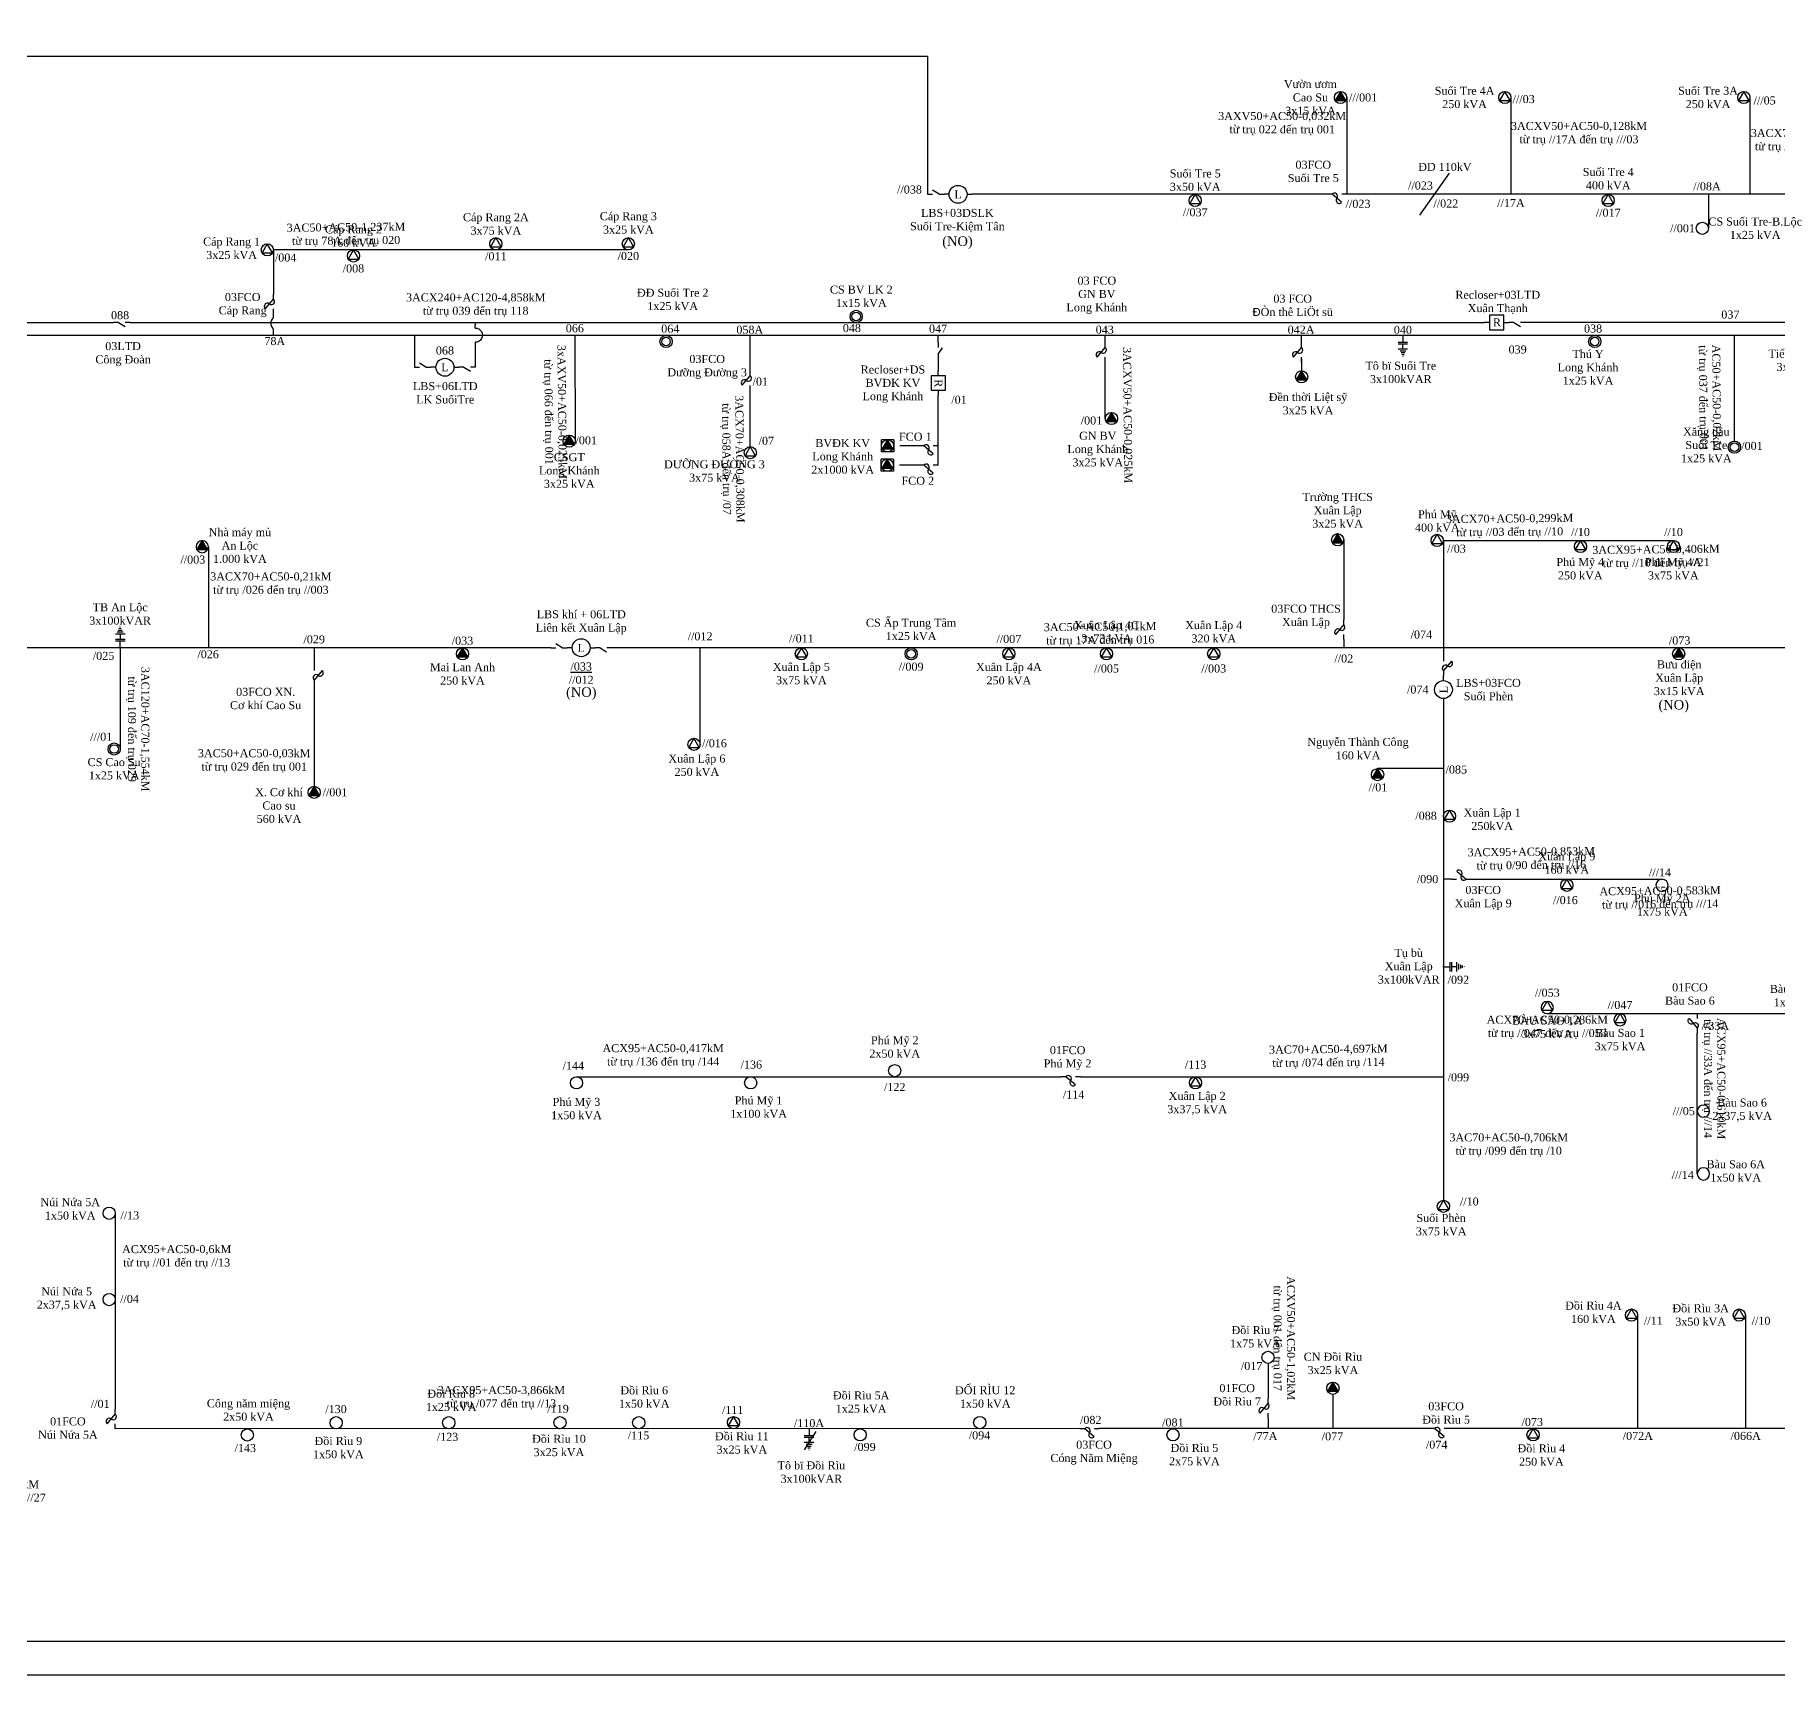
# Model space of a CAD drawing. Extents: x 291 to 2816, y -11 to 1308.
# Drawn here: x 582 to 1104, y -11 to 481 of the extents above; entities that cross this region are included whole.
import ezdxf

# ---------------------------------------------------------------- set-up
doc = ezdxf.new("R2010")
doc.units = 0
doc.header["$MEASUREMENT"] = 0
doc.linetypes.add('DASHED2', pattern=[9.525, 6.35, -3.175])
doc.layers.get('0').update_dxf_attribs({"linetype": 'CONTINUOUS'})
for name, color, linetype in [('471', 3, 'CONTINUOUS'), ('473', 1, 'CONTINUOUS'), ('476', 6, 'CONTINUOUS'), ('477', 3, 'CONTINUOUS'), ('KHOANG_CACH', 170, 'CONTINUOUS'), ('TBA', 125, 'CONTINUOUS'), ('THIET_BI', 7, 'CONTINUOUS')]:
    doc.layers.add(name, color=color, linetype=linetype)
doc.styles.add('_VNITIME3_5', font='VNTIME.TTF', dxfattribs={"height": 3.5})

# ---------------------------------------------------------------- blocks, each defined once
blk = doc.blocks.new('TBA_1P_KH')
at = {"layer": 'TBA'}
for radius in [1.83, 1.28]:
    blk.add_circle((3182.03, -1056.19), radius, dxfattribs=at)
blk = doc.blocks.new('TBA_3P_KH')
at = {"layer": 'TBA'}
blk.add_hatch(color=256, dxfattribs=at).paths.add_polyline_path([(3187.12, -1054.35), (3185.53, -1057.1), (3188.71, -1057.1)])
blk.add_lwpolyline([(3187.12, -1054.35), (3185.53, -1057.1), (3188.71, -1057.1)], close=True, dxfattribs=at)
blk.add_circle((3187.12, -1056.19), 1.83, dxfattribs=at)
blk = doc.blocks.new('TBA_3P_DL')
at = {"layer": 'TBA'}
blk.add_lwpolyline([(3171.29, -1054.35), (3169.7, -1057.1), (3172.88, -1057.1)], close=True, dxfattribs=at)
blk.add_circle((3171.29, -1056.19), 1.83, dxfattribs=at)
blk = doc.blocks.new('TBA_1P_DL')
at = {"layer": 'TBA'}
blk.add_circle((3165.97, -1056.19), 1.83, dxfattribs=at)
blk = doc.blocks.new('RECLOSER')
at = {"layer": 'THIET_BI'}
for p, q in [((3349.82, -1059.39), (3348.32, -1059.39)), ((3354.17, -1059.39), (3355.67, -1059.39))]:
    blk.add_line(p, q, dxfattribs=at)
blk.add_lwpolyline([(3349.82, -1057.22), (3349.82, -1061.57), (3354.17, -1061.57), (3354.17, -1057.22)], close=True, dxfattribs=at)
at = {"layer": 'THIET_BI', "insert": (3352.09, -1059.33), "char_height": 2.39, "width": 4.7726, "attachment_point": 5, "style": '_VNITIME3_5'}
blk.add_mtext('R', dxfattribs=at)
blk = doc.blocks.new('LBS')
at = {"layer": 'THIET_BI'}
for p, q in [((3348.97, -1069.32), (3347.47, -1069.32)), ((3354.34, -1069.32), (3355.84, -1069.32))]:
    blk.add_line(p, q, dxfattribs=at)
blk.add_circle((3351.65, -1069.32), 2.68, dxfattribs=at)
at = {"layer": 'THIET_BI', "insert": (3351.65, -1069.35), "char_height": 2.39, "width": 4.7726, "attachment_point": 5, "style": '_VNITIME3_5'}
blk.add_mtext('L', dxfattribs=at)
blk = doc.blocks.new('LTD-DS')
at = {"layer": 'THIET_BI'}
for p, q in [((3348.2, -1080.29), (3349.7, -1080.29)), ((3351.65, -1080.29), (3353.16, -1080.29))]:
    blk.add_line(p, q, dxfattribs=at)
blk.add_lwpolyline([(3351.65, -1080.29), (3349.71, -1079.08)], dxfattribs=at)
blk = doc.blocks.new('FCO')
at = {"layer": 'THIET_BI'}
for p, q in [((3348.2, -1091.47), (3349.7, -1091.47)), ((3349.72, -1089.07), (3352.58, -1091.47)), ((3352.58, -1091.47), (3354.08, -1091.47))]:
    blk.add_line(p, q, dxfattribs=at)
for centre, start, end in [((3350.43, -1089.67), 320, 140), ((3351.86, -1090.87), 140, 320)]:
    blk.add_arc(centre, 0.934, start, end, dxfattribs=at)
blk = doc.blocks.new('TU_BU')
at = {"layer": 'THIET_BI'}
blk.add_hatch(color=256, dxfattribs=at).paths.add_polyline_path([(3354.18, -1110.3, 1), (3354.08, -1110.3, 1)])
for points in [[(3352.7, -1112.31), (3355.56, -1112.31)], [(3352.7, -1112.82), (3355.56, -1112.82)], [(3354.13, -1110.3), (3354.13, -1112.31)], [(3354.13, -1114.36), (3354.13, -1112.82)], [(3352.7, -1114.36), (3355.56, -1114.36)], [(3353.28, -1114.93), (3355.05, -1114.93)], [(3353.59, -1115.5), (3354.73, -1115.5)], [(3353.82, -1116.07), (3354.51, -1116.07)], [(3354.11, -1116.64), (3354.22, -1116.64)]]:
    blk.add_lwpolyline(points, dxfattribs=at)
blk.add_circle((3354.13, -1110.3), 0.0497, dxfattribs=at)
blk = doc.blocks.new('TBA_3P_KHTN')
at = {"layer": 'TBA'}
blk.add_hatch(color=256, dxfattribs=at).paths.add_polyline_path([(3191.96, -1054.35), (3190.36, -1057.08), (3193.56, -1057.08)])
for p, q in [((3193.79, -1054.35), (3190.12, -1054.35)), ((3190.12, -1058.02), (3190.12, -1054.35)), ((3191.96, -1054.35), (3190.36, -1057.08)), ((3193.56, -1057.08), (3191.96, -1054.35)), ((3193.79, -1054.35), (3193.79, -1058.02)), ((3193.79, -1058.02), (3190.12, -1058.02)), ((3190.35, -1057.08), (3193.56, -1057.08))]:
    blk.add_line(p, q, dxfattribs=at)
blk.add_circle((3191.96, -1056.19), 1.83, dxfattribs=at)
blk = doc.blocks.new('TBU_UNG_DONG')
at = {"layer": 'THIET_BI'}
blk.add_hatch(color=256, dxfattribs=at).paths.add_polyline_path([(2721.48, 392.64, 1), (2721.58, 392.64, 1)])
blk.add_line((2723.55, 391.84), (2720.02, 386.29))
for points in [[(2721.53, 392.64), (2721.53, 390.63)], [(2720.1, 390.63), (2722.96, 390.63)], [(2720.1, 390.12), (2722.96, 390.12)], [(2720.1, 388.58), (2722.96, 388.58)], [(2720.67, 388.01), (2722.44, 388.01)], [(2720.98, 387.44), (2722.13, 387.44)], [(2721.21, 386.87), (2721.9, 386.87)], [(2721.53, 388.58), (2721.53, 390.12)], [(2721.5, 386.29), (2721.61, 386.29)]]:
    blk.add_lwpolyline(points, dxfattribs=at)
blk.add_circle((2721.53, 392.64), 0.0497, dxfattribs=at)

msp = doc.modelspace()

# ---------------------------------------------------------------- linework, layer by layer
msp.add_lwpolyline([(2801.05, -0.62), (301.05, -0.68), (301.05, 1298.22), (2801.05, 1298.22)], close=True)
at = {"layer": '471'}
for points in [[(348.11, 394.92), (605.49, 394.92)], [(610.44, 394.92), (1016.66, 394.89)], [(713.98, 393.25), (714.04, 394.91)], [(1683.23, 394.92), (1028.97, 394.89)], [(714.04, 381.5), (714.04, 388.99)], [(1004.37, 329.57), (1073.37, 329.57)], [(633.95, 327.69), (633.95, 297.38)], [(736.63, 297.38), (348.11, 297.38)], [(607.51, 297.33), (607.51, 267.02)], [(665.68, 297.38), (665.68, 292.03)], [(665.68, 286.16), (665.68, 255.84)]]:
    msp.add_lwpolyline(points, dxfattribs=at)
msp.add_lwpolyline([(713.98, 393.25, -1.012781), (714.04, 388.99)], format="xyb", dxfattribs=at)
at = {"layer": '473'}
for p, q in [((895.28, 63.18), (606.02, 63.12)), ((1000.21, 63.2), (901.15, 63.18)), ((1135.54, 63.19), (1006.09, 63.2))]:
    msp.add_line(p, q, dxfattribs=at)
for points in [[(606.02, 127.77), (606.02, 69)], [(1062.6, 97.25), (1062.6, 63.2)], [(1094.95, 97.25), (1094.95, 63.19)], [(951.77, 82.74), (951.77, 72.21)], [(971.17, 73.46), (971.17, 63.19)], [(951.77, 66.33), (951.77, 63.19)]]:
    msp.add_lwpolyline(points, dxfattribs=at)
at = {"layer": '476'}
for points in [[(849.66, 474.68), (443.99, 474.68)], [(849.66, 474.68), (849.66, 433.37)], [(975.36, 462.39), (975.36, 433.37)], [(1024.62, 462.39), (1024.62, 433.37)], [(1096.32, 462.39), (1096.32, 433.38)], [(969.48, 433.37), (862.99, 433.37)], [(1184.44, 433.38), (975.36, 433.37)], [(1083.87, 433.37), (1083.87, 423.17)], [(653.45, 416.7), (653.45, 403.43)], [(759.9, 416.7), (653.45, 416.7)], [(653.49, 396.45), (653.45, 397.7)], [(653.49, 391.08), (653.49, 392.9)], [(351.98, 391.08), (1685.72, 391.08)], [(695.75, 391.08), (695.75, 381.5)], [(744.01, 359.33), (743.98, 391.08)], [(796.49, 380.45), (796.49, 391.08)], [(852.86, 388.88), (852.86, 391.08)], [(902.95, 388.88), (902.95, 391.08)], [(961.84, 388.88), (961.84, 391.08)], [(1091.65, 359.39), (1091.63, 391.08)], [(902.95, 366.14), (902.95, 383)], [(796.49, 357.72), (796.49, 374.57)], [(852.86, 352.13), (852.86, 373.12)]]:
    msp.add_lwpolyline(points, dxfattribs=at)
msp.add_lwpolyline([(653.49, 396.45, 0.463435), (653.49, 392.9)], format="xyb", dxfattribs=at)
at = {"layer": '476', "linetype": 'DASHED2'}
for points in [[(852.86, 383.92), (852.86, 380.47)], [(961.84, 384.05), (961.84, 380.47)], [(847.67, 357.94), (839.49, 357.94)], [(847.58, 352.13), (839.4, 352.12)]]:
    msp.add_lwpolyline(points, dxfattribs=at)
at = {"layer": '477'}
for points in [[(974.48, 329.78), (974.48, 305.72)], [(1004.37, 329.57), (1004.37, 294.9)], [(974.48, 299.84), (974.48, 297.38)], [(1727.14, 297.37), (753.41, 297.38)], [(781.42, 268.41), (781.42, 297.38)], [(1004.37, 280.65), (1004.36, 168.72)], [(1004.37, 261.14), (984.64, 261.16)], [(1006.83, 227.97), (1004.37, 227.97)], [(1012.71, 227.97), (1069.94, 227.97)], [(1035.52, 187.67), (1158.37, 187.67)], [(1080.51, 139.57), (1080.49, 181.79)], [(744.35, 168.72), (889.63, 168.72)], [(895.51, 168.72), (1004.36, 168.72)], [(1004.36, 168.72), (1004.36, 131.7)]]:
    msp.add_lwpolyline(points, dxfattribs=at)
at = {"layer": 'KHOANG_CACH'}
msp.add_lwpolyline([(1006.13, 439.66), (997.2, 427.09)], dxfattribs=at)
at = {"layer": 'THIET_BI'}
msp.add_lwpolyline([(291.05, 1308.16), (2811.05, 1308.16), (2811.05, -10.74), (291.05, -10.74)], close=True, dxfattribs=at)

# ---------------------------------------------------------------- block references
msp.add_blockref('TBU_UNG_DONG', (-1907.43, -329.47))
at = {"layer": 'TBA', "color": 128}
for name, p in [('TBA_3P_KH', (-2213.6, 1518.58)), ('TBA_3P_DL', (-2148.5, 1518.58)), ('TBA_3P_DL', (-2076.81, 1518.58)), ('TBA_3P_DL', (-2241.37, 1487.73)), ('TBA_3P_DL', (-2117.49, 1487.73)), ('TBA_1P_DL', (-2083.94, 1479.36)), ('TBA_3P_DL', (-2519.67, 1472.89)), ('TBA_3P_DL', (-2451.13, 1474.72)), ('TBA_3P_DL', (-2411.39, 1474.72)), ('TBA_3P_DL', (-2493.83, 1471.06)), ('TBA_1P_KH', (-2353.79, 1452.93)), ('TBA_1P_KH', (-2410.82, 1445.43)), ('TBA_1P_KH', (-2132.28, 1445.43)), ('TBA_3P_KH', (-2225.28, 1434.82)), ('TBA_3P_KH', (-2282.34, 1422.32)), ('TBA_3P_KH', (-2444.94, 1415.52)), ('TBA_3P_DL', (-2374.8, 1412.07)), ('TBA_3P_KHTN', (-2354.3, 1414.12)), ('TBA_1P_KH', (-2090.38, 1413.74)), ('TBA_3P_KHTN', (-2354.39, 1408.31)), ('TBA_3P_KH', (-2214.47, 1385.96)), ('TBA_3P_DL', (-2168.76, 1385.76)), ('TBA_3P_DL', (-2125.81, 1383.93)), ('TBA_3P_DL', (-2097.92, 1383.93)), ('TBA_3P_KH', (-2476.97, 1351.73)), ('TBA_3P_DL', (-2359.49, 1351.73)), ('TBA_1P_KH', (-2337.32, 1351.73)), ('TBA_3P_DL', (-2297.26, 1351.73)), ('TBA_3P_DL', (-2267.96, 1351.73)), ('TBA_3P_DL', (-2235.81, 1351.73)), ('TBA_3P_KH', (-2112.19, 1351.73)), ('TBA_1P_KH', (-2576.35, 1323.2)), ('TBA_3P_DL', (-2391.7, 1324.6)), ('TBA_3P_KH', (-2202.49, 1315.51)), ('TBA_3P_KH', (-2521.44, 1310.2)), ('TBA_3P_DL', (-2165.09, 1303.05)), ('TBA_3P_DL', (-2129.91, 1282.32)), ('TBA_3P_DL', (-2241.27, 1223.07)), ('TBA_3P_DL', (-2166.93, 1186.05)), ('TBA_1P_DL', (-2561.78, 1158.08)), ('TBA_3P_DL', (-2110.52, 1153.43)), ('TBA_3P_DL', (-2078.18, 1153.43)), ('TBA_1P_DL', (-2214.21, 1140.76)), ('TBA_3P_KH', (-2215.89, 1131.48)), ('TBA_1P_DL', (-2520.34, 1117.48)), ('TBA_1P_DL', (-2493.71, 1121.15)), ('TBA_1P_DL', (-2459.93, 1121.16)), ('TBA_1P_DL', (-2426.57, 1121.17)), ('TBA_1P_DL', (-2402.95, 1121.17)), ('TBA_3P_DL', (-2379.84, 1121.18)), ('TBA_1P_DL', (-2336.54, 1117.53)), ('TBA_1P_DL', (-2300.67, 1121.19)), ('TBA_1P_DL', (-2242.71, 1117.53)), ('TBA_3P_DL', (-2140.03, 1117.55))]:
    msp.add_blockref(name, p, dxfattribs=at)
at = {"layer": 'TBA', "color": 128, "xscale": -1}
for name, p in [('TBA_3P_KH', (3819.23, 1383.88)), ('TBA_1P_DL', (4235.91, 1282.32)), ('TBA_3P_DL', (4206.81, 1245.69)), ('TBA_3P_DL', (4228.63, 1242.02))]:
    msp.add_blockref(name, p, dxfattribs=at)
at = {"layer": 'TBA', "color": 128, "rotation": 270}
for p in [(1800.54, 3332.86), (1852.79, 3332.86), (1895.98, 3336.52), (1660.38, 3293.74)]:
    msp.add_blockref('TBA_1P_DL', p, dxfattribs=at)
at = {"layer": 'TBA', "color": 128, "xscale": -1, "rotation": 90}
for p in [(26.16, 3324.36), (26.16, 3305.55)]:
    msp.add_blockref('TBA_1P_DL', p, dxfattribs=at)
at = {"layer": 'THIET_BI'}
for name, p in [('LTD-DS', (-2498.54, 1513.67)), ('LBS', (-2492.85, 1502.69)), ('RECLOSER', (-2331.66, 1454.29)), ('TU_BU', (-2361.92, 1501.38)), ('LTD-DS', (-2652.45, 1461.8)), ('LBS', (-2646.76, 1450.82)), ('LTD-DS', (-2611.57, 1377.67)), ('LBS', (-2605.88, 1366.7)), ('FCO', (-2341.37, 1319.44))]:
    msp.add_blockref(name, p, dxfattribs=at)
for name, p, rotation in [('FCO', (4323.56, -658.1), 179.9999902455944), ('FCO', (-438.02, -2950.65), 90), ('LTD-DS', (3958.65, -685.38), 180), ('LTD-DS', (4377.17, -685.4), 180), ('LTD-DS', (1933.16, 3737.08), 270), ('FCO', (-188.52, -2965.2), 90), ('FCO', (-129.63, -2965.2), 90), ('LTD-DS', (4062.24, -698.79), 180), ('FCO', (-294.98, -2973.63), 90), ('RECLOSER', (1912.26, 3728.79), 270), ('FCO', (4202.31, -729.71), 180.0652071684521), ('FCO', (4202.31, -735.53), 180.0652071684521), ('TU_BU', (3961.64, -812.92), 180), ('FCO', (-116.99, -3048.36), 90), ('LTD-DS', (4103.11, -782.92), 180), ('FCO', (2095.84, 3643.1), 270), ('FCO', (1757.15, 3640.24), 270), ('LBS', (-64.95, -3066.82), 90), ('TU_BU', (-105.93, -3152.43), 90), ('FCO', (4243.71, -922.75), 180), ('FCO', (-485.45, -3285.08), 90), ('FCO', (-139.71, -3281.87), 90), ('FCO', (4249.36, -1028.3), 180), ('FCO', (4354.29, -1028.27), 180)]:
    msp.add_blockref(name, p, dxfattribs=dict(at, rotation=rotation))
at = {"layer": 'THIET_BI', "xscale": -1, "rotation": 90}
msp.add_blockref('FCO', (-10.99, 3535.87), dxfattribs=at)

# ---------------------------------------------------------------- texts
at = {"char_height": 2.867, "width": 11.1204, "attachment_point": 5, "style": '_VNITIME3_5'}
for insert in [(858.62, 418.84), (745.79, 283.62), (1073.44, 279.82)]:
    msp.add_mtext('{\\C1;(NO)}', dxfattribs=dict(at, insert=insert))
at = {"layer": 'KHOANG_CACH', "char_height": 2.4, "attachment_point": 5, "style": '_VNITIME3_5'}
for s, insert, width in [('3AXV50+AC50-0,032kM\\Ptõ trô 022 ®Õn trô 001', (956, 454.55), 46.0123), ('3ACXV50+AC50-0,128kM\\Ptõ trô //17A ®Õn trô ///03', (1045.03, 451.57), 46.0123), ('3ACX70+AC50-0,293kM\\Ptõ trô //08A ®Õn trô ///05', (1115.66, 449.45), 46.0123), ('{\\fTimes New Roman|b0|i0|c238|p18;Đ\\fTimes New Roman|b0|i0|c0|p18;D 110kV}', (1004.81, 441.56), 25.3842), ('//023', (997.49, 435.98), 25.3842), ('//022', (1005.1, 430.59), 25.3842), ('3ACX240+AC120-4,858kM\\Ptõ trô 039 ®Õn trô 118', (714.13, 400.15), 69.7357), ('3ACX70+AC50-0,21kM\\Ptõ trô /026 ®Õn trô //003', (652.68, 316.46), 46.0123), ('3AC50+AC50-0,03kM\\Ptõ trô 029 ®Õn trô 001', (647.69, 263.45), 46.0123), ('ACX70+AC50-0,286kM\\Ptõ trô //047 ®Õn trô //053', (1035.52, 183.52), 37.4798), ('ACX95+AC50-0,417kM\\Ptõ trô /136 ®Õn trô /144', (770.34, 174.99), 37.4798), ('3AC70+AC50-0,706kM\\Ptõ trô /099 ®Õn trô /10', (1023.95, 148.23), 37.4798), ('ACX95+AC50-0,6kM\\Ptõ trô //01 ®Õn trô //13', (624.44, 114.72), 69.7357), ('3ACX95+AC50-3,866kM\\Ptõ trô /077 ®Õn trô //13', (721.84, 72.45), 69.7357), ('AC50+AC50-2,5kM\\Ptõ trô ///04 ®Õn trô ///27', (568.13, 44.18), 37.4798)]:
    msp.add_mtext(s, dxfattribs=dict(at, insert=insert, width=width))
for s, insert, width, rotation in [('3AC50+AC50-1,237kM\\Ptõ trô 78A ®Õn trô 020', (675.23, 421.21), 38.6312, 0.5882), ('3xAXV50+AC50-0,025kM\\Ptõ trô 066 ®Õn trô 001', (737.75, 368.09), 32.5882, 270.5882), ('3ACXV50+AC50-0,025kM', (909.4, 367.13), 32.5882, 270.5882), ('AC50+AC50-0,02kM\\Ptõ trô 037 ®Õn trô 001', (1084.03, 372.27), 32.5882, 270.5882), ('3ACX70+AC50-0,308kM\\Ptõ trô 058A ®Õn trô /07', (791.07, 353.98), 32.5882, 270.5882), ('3ACX70+AC50-0,299kM\\Ptõ trô //03 ®Õn trô //10', (1024.24, 333.86), 32.5882, 0.5882), ('3ACX95+AC50-0,406kM\\Ptõ trô //10 ®Õn trô //21', (1068.14, 324.6), 32.5882, 0.5882), ('3AC50+AC50-1,01kM\\Ptõ trô 17A ®Õn trô 016', (901.42, 301.4), 32.5882, 0.5882), ('3AC120+AC70-1,554kM\\Ptõ trô 109 ®Õn trô 029', (612.74, 272.95), 46.0123, 270), ('3ACX95+AC50-0,853kM\\Ptõ trô 0/90 ®Õn trô //16', (1030.74, 233.92), 32.5882, 0.5882), ('ACX95+AC50-0,583kM\\Ptõ trô //016 ®Õn trô ///14', (1069.35, 222.21), 37.4344, 0.5882), ('ACX95+AC50-0,610kM\\Ptõ trô //33A ®Õn trô ///14', (1085.44, 168.17), 46.0123, 270), ('3AC70+AC50-4,697kM\\Ptõ trô /074 ®Õn trô /114', (969.87, 174.72), 40.5832, 0.5882), ('ACXV50+AC50-1,02kM\\Ptõ trô 001 ®Õn trô 017', (956.34, 90.31), 69.7357, 270)]:
    msp.add_mtext(s, dxfattribs=dict(at, insert=insert, width=width, rotation=rotation))
at = {"layer": 'TBA', "color": 128, "char_height": 2.4, "attachment_point": 5, "style": '_VNITIME3_5'}
for s, insert, width in [('V\xadên \xad¬m\\PCao Su\\P3x15 kVA', (964.48, 462.39), 31.2626), ('Suèi Tre 4A\\P250 kVA', (1010.71, 462.39), 31.2626), ('Suèi Tre 3A\\P250 kVA', (1083.74, 462.39), 31.2626), ('Suèi Tre 5\\P3x50 kVA', (929.92, 437.59), 31.2626), ('Suèi Tre 4\\P400 kVA', (1053.8, 438.04), 31.2626), ('//037', (929.92, 427.96), 20.8313), ('C¸p Rang 2\\P160 kVA', (677.46, 420.8), 20.8313), ('C¸p Rang 2A\\P3x75 kVA', (720.16, 424.46), 20.8313), ('C¸p Rang 3\\P3x25 kVA', (759.9, 424.77), 20.8313), ('{\\fTimes New Roman|b0|i0|c0|p18;CS Suối Tre-B.Lộc\\P1x25 kVA}', (1097.87, 423.17), 31.2626), ('C¸p Rang 1\\P3x25 kVA', (640.91, 417.15), 20.8313), ('/004', (657.12, 414.38), 20.8313), ('/011', (720.16, 414.78), 20.8313), ('/008', (677.46, 411.12), 20.8313), ('{\\fTimes New Roman|b0|i0|c0|p18;ĐĐ Suối Tre 2\\P1x25 kVA}', (773.21, 401.82), 20.8313), ('CS BV LK 2\\P1x15 kVA', (829.78, 402.76), 20.8313), ('064', (772.49, 393.05), 17.5218), ('048', (826.94, 393.23), 17.5218), ('038', (1049.26, 393.1), 17.5218), ('Thó Y\\PLong Kh¸nh\\P1x25 kVA', (1047.74, 381.46), 20.8313), ('TiÓu ®oµn 38\\P3x25kVA', (1111.42, 383.57), 20.8313), ('§Òn thêi LiÖt sü 3x25 kVA', (963.75, 370.55), 24.6389), ('GN BV \\PLong Kh¸nh 3x25 kVA', (900.7, 356.93), 20.8313), ('X¨ng dÇu\\PSuèi Tre\\P1x25 kVA', (1083.22, 358.15), 20.8313), ('CSGT\\PLong Kh¸nh\\P3x25 kVA', (742.18, 350.52), 20.8313), ('{\\fTimes New Roman|b0|i0|c0|p18;BVĐK KV\\PLong Khánh\\P2x1000 kVA}', (824.19, 354.75), 20.8313), ('{\\fTimes New Roman|b0|i0|c0|p18;DƯỠNG ĐƯỜNG 3\\P3x75 kVA}', (785.72, 350.37), 31.2626), ('Tr\xadêng THCS\\PXu©n LËp\\P3x25 kVA', (972.65, 338.58), 31.2626), ('Phó Mü\\P400 kVA', (1002.54, 335.39), 31.2626), ('Nhµ m¸y mñ \\PAn Léc\\P1.000 kVA', (643.39, 328.01), 20.8313), ('{\\fTimes New Roman|b0|i0|c0|p18;Phú Mỹ 4\\P250 kVA}', (1045.42, 321.04), 31.2626), ('{\\fTimes New Roman|b0|i0|c0|p18;Phú Mỹ 4A\\P3x75 kVA}', (1073.31, 321.04), 31.2626), ('{\\fTimes New Roman|b0|i0|c0|p18;CS Ấp Trung Tâm\\P1x25 kVA}', (844.71, 302.86), 31.2626), ('Xu©n LËp 4C\\P3x75 kVA', (903.33, 302.13), 31.2626), ('Xu©n LËp 4\\P320 kVA', (935.48, 302.13), 31.2626), ('/033', (710.15, 299.48), 22.1125), ('//011', (811.8, 300.17), 8.4091), ('//007', (874.03, 300.01), 8.4091), ('/073', (1075.22, 299.55), 31.2626), ('Mai Lan Anh\\P250 kVA', (710.15, 289.52), 31.2626), ('Xu©n LËp 5\\P3x75 kVA', (811.8, 289.62), 31.2626), ('//009', (844.71, 291.68), 31.2626), ('Xu©n LËp 4A\\P250 kVA', (874.03, 289.57), 31.2626), ('B\xadu ®iÖn\\PXu©n LËp \\P3x15 kVA', (1075.09, 288.35), 31.2626), ('//005', (903.33, 291.14), 8.4091), ('//003', (935.48, 291.14), 8.4091), ('{\\fTimes New Roman|b0|i0|c0|p18;Nguyễn Thành Công \\P160 kVA}', (978.75, 267.1), 31.2626), ('{\\fTimes New Roman|b0|i0|c0|p18;CS Cao Su\\P1x25 kVA}', (605.68, 261.05), 31.2626), ('Xu©n LËp 6\\P250 kVA', (780.45, 262.12), 31.2626), ('X. C¬ khÝ\\PCao su\\P560 kVA', (655.12, 250.03), 31.2626), ('/088', (999.16, 246.99), 20.8313), ('Xu©n LËp 1\\P250kVA', (1018.98, 245.91), 20.8313), ('{\\fTimes New Roman|b0|i0|c0|p18;Xuân Lập 9 160 kVA}', (1041.38, 232.78), 20.8313), ('{\\fTimes New Roman|b0|i0|c0|p18;Phú Mỹ 2A\\P1x75 kVA}', (1070.01, 220.23), 31.2626), ('Bµu Sao 4A\\P1x50 kVA', (1111.03, 193.03), 31.2626), ('{\\fTimes New Roman|b0|i0|c0|p18;BÀU SAO 1A\\P3x75 kVA}', (1035.52, 183.52), 31.2626), ('Bµu Sao 1\\P3x75 kVA', (1057.34, 179.86), 31.2626), ('Phó Mü 2\\P2x50 kVA', (839.8, 177.64), 20.8313), ('/113', (930.04, 172.36), 20.8313), ('Phó Mü 3\\P1x50 kVA', (744.35, 159.16), 20.8313), ('Phó Mü 1\\P1x100 kVA', (798.97, 159.59), 20.8313), ('/122', (839.8, 165.62), 20.8313), ('Xu©n LËp 2\\P3x37,5 kVA', (930.51, 160.71), 20.8313), ('Bµu Sao 6\\P2x37,5 kVA', (1093.95, 158.7), 22.5302), ('///05', (1076.46, 158.39), 31.2626), ('Bµu Sao 6A\\P1x50 kVA', (1092.05, 140.45), 22.5302), ('{\\fTimes New Roman|b0|i0|c0|p18;Núi Nứa 5A\\P1x50 kVA}', (592.5, 129.07), 31.2626), ('Suèi PhÌn\\P3x75 kVA', (1003.69, 124.34), 20.8313), ('Nói Nøa 5\\P2x37,5 kVA', (591.43, 102.08), 18.2925), ('//04', (610.29, 102.08), 8.9478), ('{\\fTimes New Roman|b0|i0|c0|p18;Đồi Rìu 4A\\P160 kVA}', (1049.35, 98.07), 31.2626), ('{\\fTimes New Roman|b0|i0|c0|p18;Đồi Rìu 3A\\P3x50 kVA}', (1081.52, 97.26), 31.2626), ('§åi R×u 7\\P1x75 kVA', (947.97, 90.72), 31.2626), ('{\\fTimes New Roman Baltic|b0|i0|c0|p18;CN Đồi Rìu\\P}3x25 kVA', (971.23, 82.72), 31.2626), ('§åi R×u 8\\P1x25 kVA', (706.77, 71.66), 31.2626), ('§åi R×u 6\\P1x50 kVA', (764.65, 72.67), 31.2626), ('§åi R×u 5A\\P1x25 kVA', (829.72, 71.14), 31.2626), ('{\\fTimes New Roman|b0|i0|c0|p18;ĐỔI RÌU 12\\P1x50 kVA}', (866.93, 72.68), 31.2626), ('{\\fTimes New Roman CE|b0|i0|c0|p18;Cống năm miệng\\P}2x50 kVA', (645.97, 68.74), 31.2626), ('/130', (672.22, 69.03), 8.9478), ('/119', (738.82, 69.13), 8.9478), ('/111', (791.21, 68.78), 8.9478), ('/081', (923.22, 65.03), 8.9478), ('/073', (1031.02, 65.15), 8.9478), ('/143', (645.01, 57.35), 8.9478), ('§åi R×u 9\\P1x50 kVA', (672.93, 57.47), 31.2626), ('/123', (705.68, 60.72), 8.9478), ('§åi R×u 10\\P3x25 kVA', (739.09, 58.11), 31.2626), ('/115', (762.95, 61.15), 8.9478), ('§åi R×u 11\\P3x25 kVA', (793.94, 58.89), 31.2626), ('/099', (830.87, 57.68), 8.9478), ('/094', (865.23, 61.16), 8.9478), ('§åi R×u 5\\P2x75 kVA', (929.68, 55.38), 31.2626), ('§åi R×u 4\\P250 kVA', (1033.75, 55.26), 31.2626)]:
    msp.add_mtext(s, dxfattribs=dict(at, insert=insert, width=width))
at = {"layer": 'THIET_BI', "char_height": 2.4, "attachment_point": 5, "style": '_VNITIME3_5'}
for s, insert, width in [('///001', (980.28, 462.39), 19.5548), ('///03', (1028.44, 461.91), 19.5548), ('///05', (1100.71, 461.49), 19.5548), ('{\\fTimes New Roman|b0|i0|c0|p18;03FCO\\PSuối Tre 5}', (965.34, 440.22), 16.8435), ('//038', (844.22, 434.78), 19.5548), ('//08A', (1083.41, 435.73), 19.5548), ('{\\fTimes New Roman|b0|i0|c0|p18;LBS+03DSLK \\PSuối Tre-Kiệm Tân}', (858.58, 425.49), 31.2626), ('//023', (978.77, 430.51), 19.5548), ('//17A', (1024.62, 430.75), 19.5548), ('//017', (1053.8, 427.83), 19.5548), ('//001', (1076.08, 423.17), 19.5548), ('/020', (759.9, 414.84), 19.5548), ('03 FCO \\PGN BV\\PLong Kh¸nh{\\fArial|b0|i0|c0|p34; }', (900.42, 403.08), 25.3472), ('03FCO\\PC¸p Rang', (644.23, 400.17), 15.6035), ('03 FCO \\P{\\fArial|b0|i0|c0|p34;Đ}Òn thê LiÖt sü{\\fArial|b0|i0|c0|p34; }', (959.16, 400.06), 25.3472), ('Recloser+03LTD\\PXu©n Th¹nh', (1020.66, 400.92), 31.2626), ('088', (607.46, 397.11), 17.5218), ('037', (1090.44, 397.29), 19.1419), ('066', (743.86, 393.18), 19.1419), ('058A', (796.33, 392.75), 19.1419), ('047', (852.8, 393.05), 19.1419), ('043', (902.79, 392.75), 19.1419), ('042A', (961.68, 392.75), 19.1419), ('040', (992.21, 392.7), 12.5499), ('03LTD\\PC«ng §oµn', (608.35, 385.46), 31.2626), ('78A', (653.86, 389.32), 19.5548), ('068', (704.89, 386.51), 19.1419), ('039', (1026.63, 386.82), 19.5548), ('{\\fTimes New Roman|b0|i0|c0|p18;03FCO \\PDưỡng Đường 3 }', (783.54, 381.58), 25.3472), ('{\\fTimes New Roman|b0|i0|c0|p18;Recloser+DS\\PBVĐK KV \\PLong Khánh }', (839.26, 376.43), 25.3472), ('Tô bï {\\fTimes New Roman|b0|i0|c0|p18;Suối Tre}\\P3x100kVAR', (991.59, 379.93), 38.4869), ('{\\fTimes New Roman|b0|i0|c0|p18;LBS+06LTD\\PLK SuốiTre }', (704.98, 373.82), 31.6638), ('/01', (799.49, 377.22), 19.1419), ('/01', (859.08, 371.75), 6.6721), ('/001', (898.82, 365.52), 19.1419), ('/001', (747.28, 359.58), 19.1419), ('/07', (801.29, 359.43), 19.1419), ('FCO 1', (845.96, 360.67), 10.8712), ('/001', (1096.91, 357.89), 19.1419), ('FCO 2', (846.72, 347.44), 10.8712), ('//10', (1045.48, 332.07), 6.6721), ('//10', (1073.37, 332.07), 6.6721), ('//003', (629.28, 323.81), 17.5218), ('//03', (1008.28, 327.08), 6.6721), ('TB An Léc\\P3x100kVAR', (607.48, 307.5), 38.4869), ('{\\fTimes New Roman|b0|i0|c0|p18;03FCO THCS\\PXuân Lập}', (963.15, 306.7), 25.8915), ('/029', (665.68, 299.86), 38.4869), ('//012', (781.42, 300.79), 6.6721), ('/074', (997.76, 301.33), 6.6721), ('/025', (602.5, 294.93), 12.5499), ('/026', (633.87, 295.42), 17.5218), ('{\\L/033}\\P//012', (745.77, 289.74), 6.6721), ('//02', (974.48, 294.13), 6.6721), ('{\\fTimes New Roman|b0|i0|c0|p18;LBS+03FCO\\PSuối Phèn}', (1017.87, 284.83), 29.6704), ('03FCO XN.\\PC¬ khÝ Cao Su', (651.12, 282.14), 38.4869), ('/074', (996.67, 284.83), 29.6704), ('///01', (601.8, 270.66), 12.5499), ('//016', (785.73, 268.73), 8.4091), ('/085', (1008.23, 260.84), 29.6704), ('//01', (984.73, 255.49), 29.6704), ('//001', (671.92, 254.01), 38.4869), ('///14', (1069.33, 230.02), 29.6704), ('/090', (999.61, 227.97), 29.6704), ('{\\fTimes New Roman|b0|i0|c0|p18;03FCO\\PXuân Lập 9}', (1016.29, 222.35), 29.6704), ('//016', (1040.95, 221.67), 29.6704), ('Tô bï\\PXu©n LËp\\P3x100kVAR', (993.96, 201.85), 29.6704), ('/092', (1008.86, 197.79), 29.6704), ('//053', (1035.52, 193.91), 31.2626), ('01FCO\\PBµu Sao 6', (1078.3, 193.52), 28.3147), ('//047', (1057.34, 190.24), 31.2626), ('//33A', (1085.94, 183.94), 6.6721), ('01FCO\\PPhó Mü 2', (891.66, 174.3), 29.6704), ('/144', (743.41, 172.03), 29.6704), ('/136', (796.79, 172.36), 29.6704), ('/099', (1008.86, 168.53), 29.6704), ('/114', (893.44, 163.36), 29.6704), ('///14', (1076.14, 139.26), 11.196), ('//10', (1012.13, 131.3), 29.6704), ('//13', (610.37, 127.14), 8.6896), ('//11', (1067.3, 95.51), 36.2693), ('//10', (1099.64, 95.51), 36.2693), ('/017', (946.85, 81.97), 36.2693), ('01FCO\\P§åi R×u 7', (942.52, 73.31), 22.5302), ('//01', (601.5, 70.6), 36.2693), ('03FCO\\P§åi R×u 5', (1005.17, 67.88), 22.5302), ('/110A', (814.09, 64.81), 17.5218), ('/082', (898.59, 65.79), 36.2693), ('/77A', (950.96, 60.93), 36.2693), ('/077', (971.09, 60.88), 36.2693), ('/074', (1002.35, 58.36), 36.2693), ('/072A', (1062.68, 60.99), 36.2693), ('/066A', (1095.03, 60.99), 36.2693), ('Tô bï {\\fTimes New Roman|b0|i0|c0|p18;Đồi Rìu}\\P3x100kVAR', (814.79, 50.14), 38.4869)]:
    msp.add_mtext(s, dxfattribs=dict(at, insert=insert, width=width))
for s, insert, width, rotation in [('LBS khÝ + 06LTD\\PLiªn kÕt Xu©n LËp', (745.77, 305.04), 33.8608, 359.932), ('{\\fTimes New Roman|b0|i0|c0|p18;01FCO\\PNúi Nứa 5A}', (591.8, 63.34), 24.3092, 0.0104), ('{\\fTimes New Roman|b0|i0|c0|p18;03FCO\\PCóng Năm Miệng}', (899.58, 55.99), 26.6408, 0.0104)]:
    msp.add_mtext(s, dxfattribs=dict(at, insert=insert, width=width, rotation=rotation))

doc.saveas('drawing.dxf')
